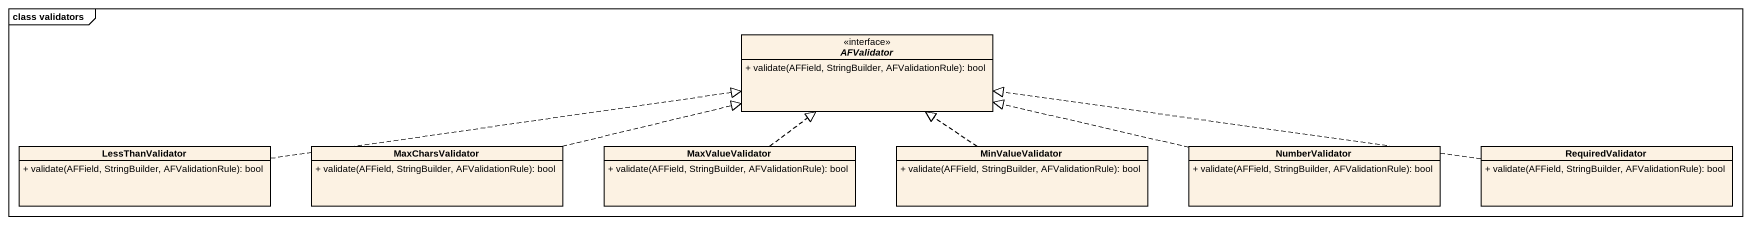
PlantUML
@startuml
mainframe class validators
hide circle
hide empty members
skinparam classAttributeIconSize 0
interface AFValidator {
  + validate(AFField, StringBuilder, AFValidationRule): bool
}
class LessThanValidator {
  + validate(AFField, StringBuilder, AFValidationRule): bool
}
class MaxCharsValidator {
  + validate(AFField, StringBuilder, AFValidationRule): bool
}
class MaxValueValidator {
  + validate(AFField, StringBuilder, AFValidationRule): bool
}
class MinValueValidator {
  + validate(AFField, StringBuilder, AFValidationRule): bool
}
class NumberValidator {
  + validate(AFField, StringBuilder, AFValidationRule): bool
}
class RequiredValidator {
  + validate(AFField, StringBuilder, AFValidationRule): bool
}
LessThanValidator .right.|> AFValidator
MaxCharsValidator .right.|> AFValidator
MaxValueValidator .up.|> AFValidator
MinValueValidator .up.|> AFValidator
NumberValidator .left.|> AFValidator
RequiredValidator .left.|> AFValidator
@enduml
